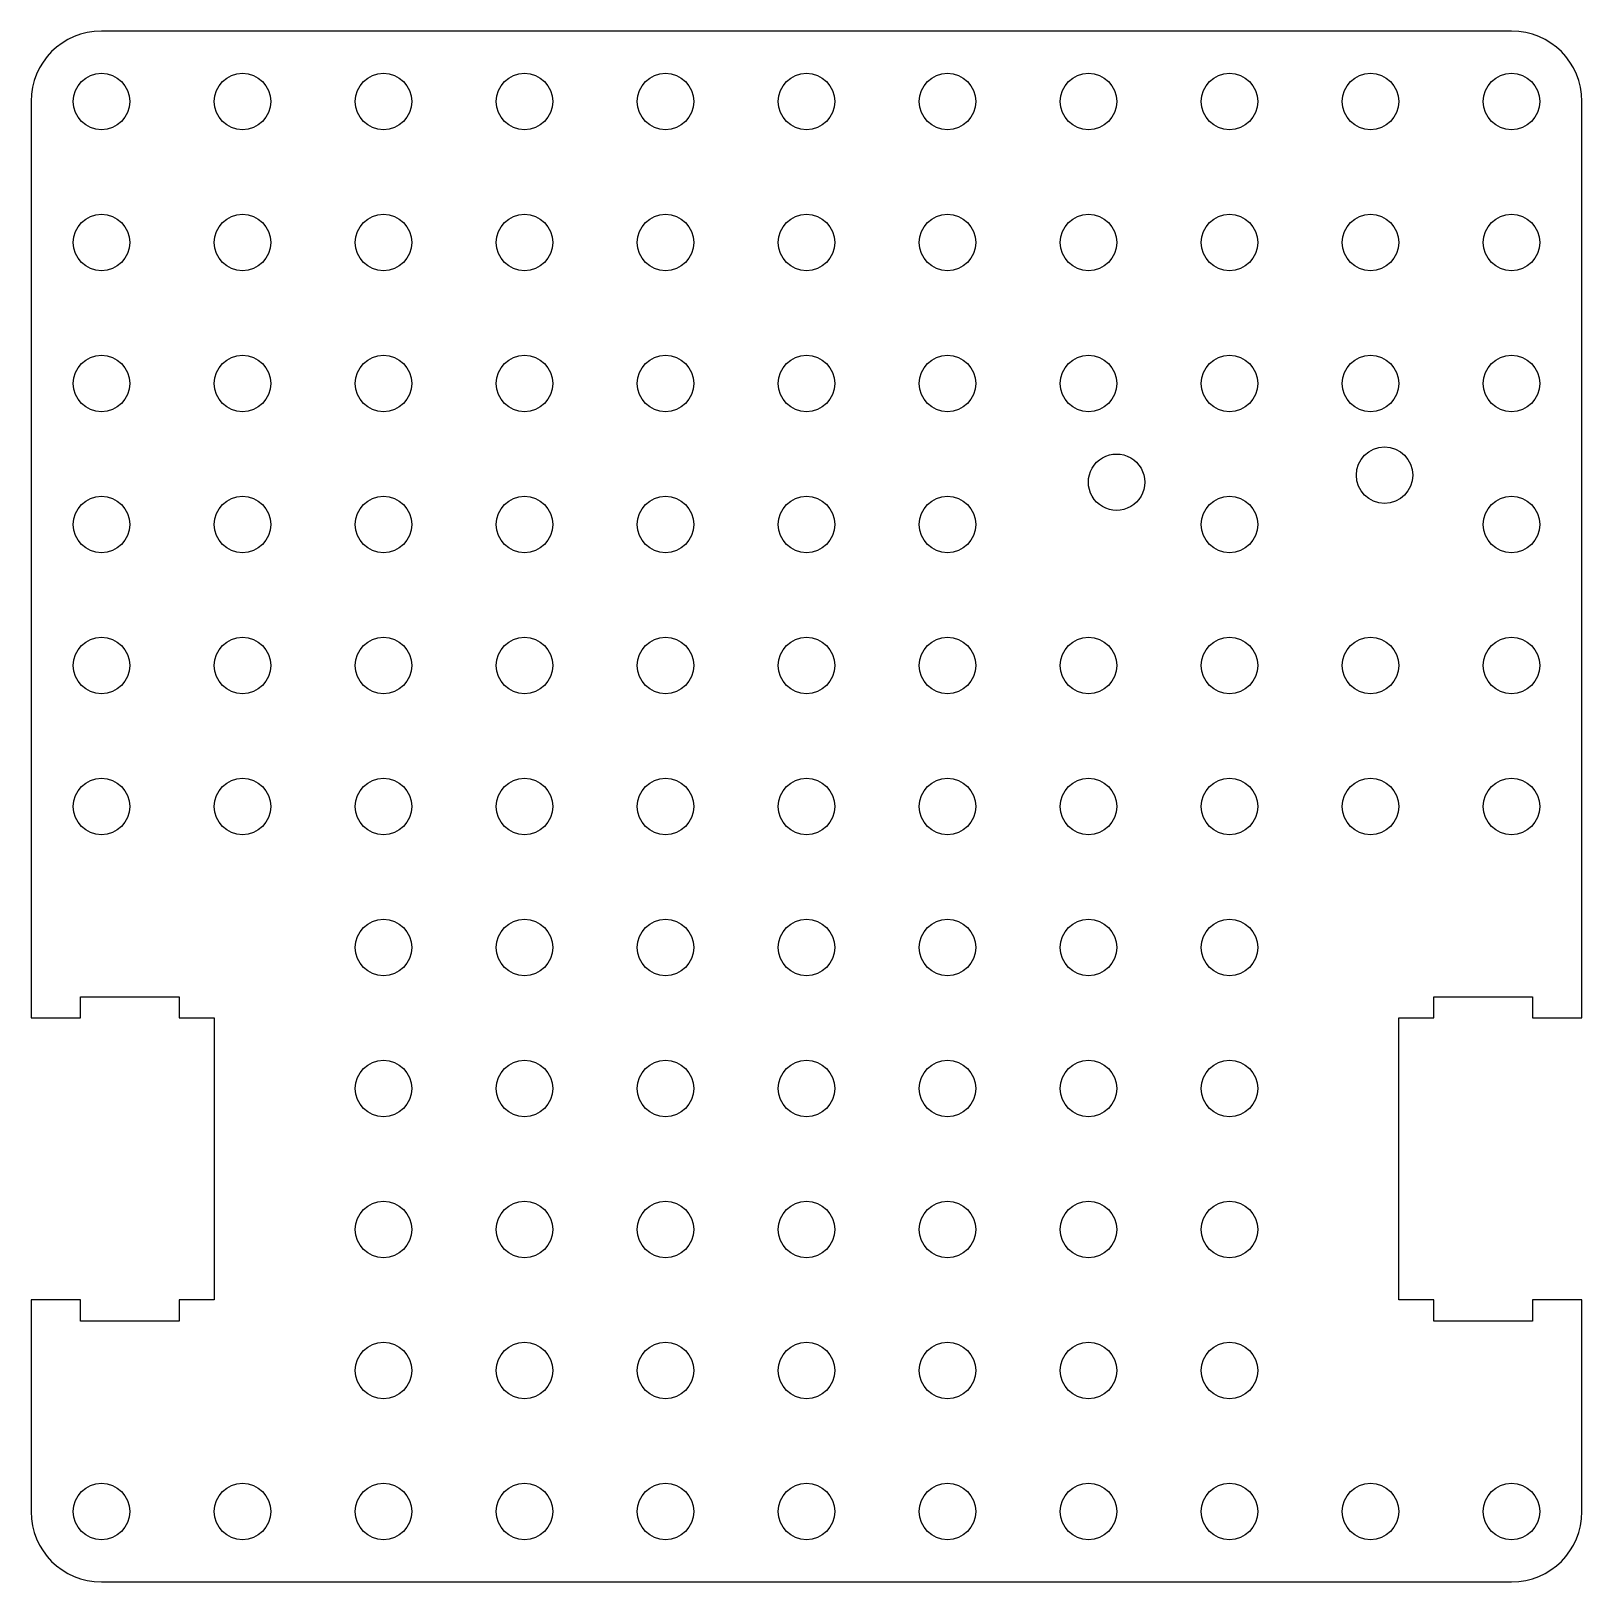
# Model space of a CAD drawing. Extents: x 0 to 110, y 0 to 110.
import ezdxf

# ---------------------------------------------------------------- set-up
doc = ezdxf.new("R2010")
doc.units = 0
doc.layers.add('Layer_1', color=7, linetype='CONTINUOUS')

msp = doc.modelspace()

# ---------------------------------------------------------------- linework, layer by layer
at = {"layer": 'Layer_1', "color": 7}
for points in [[(104.999999, 109.99999), (4.999987, 110.000004)], [(0, 105.000005), (0, 40.000005), (3.5, 40.000003), (3.5, 41.500005), (10.5, 41.500008), (10.5, 40.000003), (13, 40.000003), (13, 20.000006), (10.5, 20.000006), (10.5, 18.500006), (3.5, 18.500006), (3.5, 20.000006), (0, 20), (0, 5.000019)], [(7.000004, 105.000004), (7.000004, 105.000004)], [(17.000003, 105.000004), (17.000003, 105.000004)], [(27.000003, 105.000004), (27.000003, 105.000004)], [(37, 105.000004), (37, 105.000004)], [(46.999999, 105.000004), (46.999999, 105.000004)], [(56.999999, 105.000004), (56.999999, 105.000004)], [(66.999999, 105.000004), (66.999999, 105.000004)], [(76.999999, 105.000004), (76.999999, 105.000004)], [(87.000001, 105.000004), (87.000001, 105.000004)], [(97.000001, 105.000004), (97.000001, 105.000004)], [(107.000001, 105.000004), (107.000001, 105.000004)], [(7.000004, 95.000004), (7.000004, 95.000004)], [(17.000003, 95.000007), (17.000003, 95.000007)], [(27.000004, 95.000004), (27.000004, 95.000004)], [(37.000002, 95.000004), (37.000002, 95.000004)], [(47.000002, 95.000004), (47.000002, 95.000004)], [(57.000002, 95.000004), (57.000002, 95.000004)], [(67.000002, 95.000007), (67.000002, 95.000007)], [(77.000001, 95.000004), (77.000001, 95.000004)], [(87.000004, 95.000004), (87.000004, 95.000004)], [(97.000004, 95.000004), (97.000004, 95.000004)], [(107.000004, 95.000004), (107.000004, 95.000004)], [(7.000004, 85.000005), (7.000004, 85.000005)], [(17.000004, 85.000005), (17.000004, 85.000005)], [(27.000004, 85.000005), (27.000004, 85.000005)], [(37.000002, 85.000005), (37.000002, 85.000005)], [(47.000002, 85.000005), (47.000002, 85.000005)], [(57.000002, 85.000005), (57.000002, 85.000005)], [(67.000002, 85.000005), (67.000002, 85.000005)], [(77.000001, 85.000005), (77.000001, 85.000005)], [(87.000004, 85.000005), (87.000004, 85.000005)], [(97.000004, 85.000005), (97.000004, 85.000005)], [(107.000004, 85.000005), (107.000004, 85.000005)], [(93.999994, 78.50001), (93.999994, 78.50001)], [(78.992064, 78.000007), (78.992064, 78.000007)], [(7.000004, 75.000005), (7.000004, 75.000005)], [(17.000003, 75.000005), (17.000003, 75.000005)], [(27.000003, 75.000005), (27.000003, 75.000005)], [(37, 75.000005), (37, 75.000005)], [(46.999999, 75.000005), (46.999999, 75.000005)], [(56.999999, 75.000005), (56.999999, 75.000005)], [(66.999999, 75.000005), (66.999999, 75.000005)], [(87.000001, 75.000005), (87.000001, 75.000005)], [(107.000001, 75.000005), (107.000001, 75.000005)], [(7.000004, 65.000005), (7.000004, 65.000005)], [(17.000003, 65.000005), (17.000003, 65.000005)], [(27.000003, 65.000005), (27.000003, 65.000005)], [(37, 65.000005), (37, 65.000005)], [(46.999999, 65.000005), (46.999999, 65.000005)], [(56.999999, 65.000005), (56.999999, 65.000005)], [(66.999999, 65.000005), (66.999999, 65.000005)], [(76.999999, 65.000005), (76.999999, 65.000005)], [(87.000001, 65.000005), (87.000001, 65.000005)], [(97.000001, 65.000005), (97.000001, 65.000005)], [(107.000001, 65.000005), (107.000001, 65.000005)], [(7.000004, 55.000003), (7.000004, 55.000003)], [(17.000004, 55.000003), (17.000004, 55.000003)], [(27.000004, 55.000003), (27.000004, 55.000003)], [(37.000002, 55.000003), (37.000002, 55.000003)], [(47.000002, 55.000003), (47.000002, 55.000003)], [(57.000002, 55.000003), (57.000002, 55.000003)], [(67.000002, 55.000003), (67.000002, 55.000003)], [(77.000001, 55.000003), (77.000001, 55.000003)], [(87.000004, 55.000003), (87.000004, 55.000003)], [(97.000004, 55.000003), (97.000004, 55.000003)], [(107.000004, 55.000003), (107.000004, 55.000003)], [(27.000004, 45.000003), (27.000004, 45.000003)], [(37.000002, 45.000003), (37.000002, 45.000003)], [(43, 45.000006), (43, 45.000006)], [(57.000002, 45.000003), (57.000002, 45.000003)], [(67.000002, 45.000006), (67.000002, 45.000006)], [(77.000001, 45.000003), (77.000001, 45.000003)], [(87.000004, 45.000003), (87.000004, 45.000003)], [(110, 5.000019), (110, 20.000006), (106.499999, 20.000006), (106.499999, 18.500006), (99.500001, 18.500006), (99.500001, 20.000006), (97.000001, 20.000006), (97.000001, 40.000003), (99.500001, 40.000005), (99.500001, 41.500005), (106.499999, 41.500005), (106.499999, 40.000003), (110, 40.000005)], [(27.000003, 35.000003), (27.000003, 35.000003)], [(37, 35.000003), (37, 35.000003)], [(46.999999, 35.000003), (46.999999, 35.000003)], [(56.999999, 35.000003), (56.999999, 35.000003)], [(66.999999, 35.000003), (66.999999, 35.000003)], [(76.999999, 35.000003), (76.999999, 35.000003)], [(87.000001, 35.000003), (87.000001, 35.000003)], [(27.000003, 25.000003), (27.000003, 25.000003)], [(37, 25.000003), (37, 25.000003)], [(46.999999, 25.000003), (46.999999, 25.000003)], [(56.999999, 25.000003), (56.999999, 25.000003)], [(66.999999, 25.000003), (66.999999, 25.000003)], [(76.999999, 25.000003), (76.999999, 25.000003)], [(87.000001, 25.000003), (87.000001, 25.000003)], [(27.000002, 15.000004), (27.000002, 15.000004)], [(37, 15.000004), (37, 15.000004)], [(46.999999, 15.000004), (46.999999, 15.000004)], [(56.999999, 15.000004), (56.999999, 15.000004)], [(66.999999, 15.000004), (66.999999, 15.000004)], [(76.999999, 15.000004), (76.999999, 15.000004)], [(87.000001, 15.000004), (87.000001, 15.000004)], [(7.000002, 5.000004), (7.000002, 5.000004)], [(17.000002, 5.000004), (17.000002, 5.000004)], [(27.000002, 5.000004), (27.000002, 5.000004)], [(37, 5.000004), (37, 5.000004)], [(46.999999, 5.000004), (46.999999, 5.000004)], [(56.999999, 5.000004), (56.999999, 5.000004)], [(66.999999, 5.000004), (66.999999, 5.000004)], [(76.999999, 5.000004), (76.999999, 5.000004)], [(87.000001, 5.000004), (87.000001, 5.000004)], [(97.000001, 5.000004), (97.000001, 5.000004)], [(107.000001, 5.000004), (107.000001, 5.000004)], [(4.999987, 0.000001), (104.999999, 0.000001)], [(4.999987, 0.000001), (4.999987, 0.000001)]]:
    msp.add_lwpolyline(points, dxfattribs=at)
for points in [[(4.999987, 110.000004), (2.22999, 110.000004), (0, 107.769988), (0, 105.000005)], [(110, 104.999991), (110, 107.769974), (107.769996, 109.99999), (104.999999, 109.99999)], [(3.000004, 105.000004), (3.000004, 106.104574), (3.895435, 107.000004), (5.000004, 107.000004)], [(5.000004, 107.000004), (6.104574, 107.000004), (7.000004, 106.104574), (7.000004, 105.000004)], [(13.000003, 105.000004), (13.000003, 106.104574), (13.895434, 107.000004), (15.000003, 107.000004)], [(15.000003, 107.000004), (16.104573, 107.000004), (17.000003, 106.104574), (17.000003, 105.000004)], [(23.000003, 105.000004), (23.000003, 106.104574), (23.895433, 107.000004), (25.000003, 107.000004)], [(25.000003, 107.000004), (26.104572, 107.000004), (27.000003, 106.104574), (27.000003, 105.000004)], [(32.999999, 105.000004), (32.999999, 106.104574), (33.89543, 107.000004), (35, 107.000004)], [(35, 107.000004), (36.104569, 107.000004), (37, 106.104574), (37, 105.000004)], [(42.999999, 105.000004), (42.999999, 106.104574), (43.89543, 107.000004), (44.999999, 107.000004)], [(44.999999, 107.000004), (46.104569, 107.000004), (46.999999, 106.104574), (46.999999, 105.000004)], [(52.999999, 105.000004), (52.999999, 106.104574), (53.89543, 107.000004), (54.999999, 107.000004)], [(54.999999, 107.000004), (56.104568, 107.000004), (56.999999, 106.104574), (56.999999, 105.000004)], [(62.999999, 105.000004), (62.999999, 106.104574), (63.895429, 107.000004), (64.999999, 107.000004)], [(64.999999, 107.000004), (66.104568, 107.000004), (66.999999, 106.104574), (66.999999, 105.000004)], [(72.999999, 105.000004), (72.999999, 106.104574), (73.895429, 107.000004), (74.999999, 107.000004)], [(74.999999, 107.000004), (76.104568, 107.000004), (76.999999, 106.104574), (76.999999, 105.000004)], [(83.000001, 105.000004), (83.000001, 106.104574), (83.895432, 107.000004), (85.000001, 107.000004)], [(85.000001, 107.000004), (86.104571, 107.000004), (87.000001, 106.104574), (87.000001, 105.000004)], [(93.000001, 105.000004), (93.000001, 106.104574), (93.895431, 107.000004), (95.000001, 107.000004)], [(95.000001, 107.000004), (96.10457, 107.000004), (97.000001, 106.104574), (97.000001, 105.000004)], [(103.000001, 105.000004), (103.000001, 106.104574), (103.895431, 107.000004), (105.000001, 107.000004)], [(105.000001, 107.000004), (106.10457, 107.000004), (107.000001, 106.104574), (107.000001, 105.000004)], [(5.000004, 103.000004), (3.895435, 103.000004), (3.000004, 103.895434), (3.000004, 105.000004)], [(7.000004, 105.000004), (7.000004, 103.895434), (6.104574, 103.000004), (5.000004, 103.000004)], [(15.000003, 103.000004), (13.895434, 103.000004), (13.000003, 103.895434), (13.000003, 105.000004)], [(17.000003, 105.000004), (17.000003, 103.895434), (16.104573, 103.000004), (15.000003, 103.000004)], [(25.000003, 103.000004), (23.895433, 103.000004), (23.000003, 103.895434), (23.000003, 105.000004)], [(27.000003, 105.000004), (27.000003, 103.895434), (26.104572, 103.000004), (25.000003, 103.000004)], [(35, 103.000004), (33.89543, 103.000004), (32.999999, 103.895434), (32.999999, 105.000004)], [(37, 105.000004), (37, 103.895434), (36.104569, 103.000004), (35, 103.000004)], [(44.999999, 103.000004), (43.89543, 103.000004), (42.999999, 103.895434), (42.999999, 105.000004)], [(46.999999, 105.000004), (46.999999, 103.895434), (46.104569, 103.000004), (44.999999, 103.000004)], [(54.999999, 103.000004), (53.89543, 103.000004), (52.999999, 103.895434), (52.999999, 105.000004)], [(56.999999, 105.000004), (56.999999, 103.895434), (56.104568, 103.000004), (54.999999, 103.000004)], [(64.999999, 103.000004), (63.895429, 103.000004), (62.999999, 103.895434), (62.999999, 105.000004)], [(66.999999, 105.000004), (66.999999, 103.895434), (66.104568, 103.000004), (64.999999, 103.000004)], [(74.999999, 103.000004), (73.895429, 103.000004), (72.999999, 103.895434), (72.999999, 105.000004)], [(76.999999, 105.000004), (76.999999, 103.895434), (76.104568, 103.000004), (74.999999, 103.000004)], [(85.000001, 103.000004), (83.895432, 103.000004), (83.000001, 103.895434), (83.000001, 105.000004)], [(87.000001, 105.000004), (87.000001, 103.895434), (86.104571, 103.000004), (85.000001, 103.000004)], [(95.000001, 103.000004), (93.895431, 103.000004), (93.000001, 103.895434), (93.000001, 105.000004)], [(97.000001, 105.000004), (97.000001, 103.895434), (96.10457, 103.000004), (95.000001, 103.000004)], [(105.000001, 103.000004), (103.895431, 103.000004), (103.000001, 103.895434), (103.000001, 105.000004)], [(107.000001, 105.000004), (107.000001, 103.895434), (106.10457, 103.000004), (105.000001, 103.000004)], [(110, 40.000005), (110, 65.000009), (110, 79.999987), (110, 104.999991)], [(3.000004, 95.000004), (3.000004, 96.104574), (3.895434, 97.000004), (5.000004, 97.000004)], [(5.000004, 97.000004), (6.104573, 97.000004), (7.000004, 96.104574), (7.000004, 95.000004)], [(13.000003, 95.000007), (13.000003, 96.104577), (13.895433, 97.000007), (15.000003, 97.000007)], [(15.000003, 97.000007), (16.104572, 97.000007), (17.000003, 96.104577), (17.000003, 95.000007)], [(23.000004, 95.000004), (23.000004, 96.104574), (23.895434, 97.000004), (25.000004, 97.000004)], [(25.000004, 97.000004), (26.104573, 97.000004), (27.000004, 96.104574), (27.000004, 95.000004)], [(33.000002, 95.000004), (33.000002, 96.104574), (33.895433, 97.000004), (35.000002, 97.000004)], [(35.000002, 97.000004), (36.104572, 97.000004), (37.000002, 96.104574), (37.000002, 95.000004)], [(43.000002, 95.000004), (43.000002, 96.104574), (43.895433, 97.000004), (45.000002, 97.000004)], [(45.000002, 97.000004), (46.104572, 97.000004), (47.000002, 96.104574), (47.000002, 95.000004)], [(53.000002, 95.000004), (53.000002, 96.104574), (53.895432, 97.000004), (55.000002, 97.000004)], [(55.000002, 97.000004), (56.104571, 97.000004), (57.000002, 96.104574), (57.000002, 95.000004)], [(63.000002, 95.000007), (63.000002, 96.104577), (63.895432, 97.000007), (65.000002, 97.000007)], [(65.000002, 97.000007), (66.104571, 97.000007), (67.000002, 96.104577), (67.000002, 95.000007)], [(73.000001, 95.000004), (73.000001, 96.104574), (73.895432, 97.000004), (75.000001, 97.000004)], [(75.000001, 97.000004), (76.104571, 97.000004), (77.000001, 96.104574), (77.000001, 95.000004)], [(83.000004, 95.000004), (83.000004, 96.104574), (83.895434, 97.000004), (85.000004, 97.000004)], [(85.000004, 97.000004), (86.104573, 97.000004), (87.000004, 96.104574), (87.000004, 95.000004)], [(93.000004, 95.000004), (93.000004, 96.104574), (93.895434, 97.000004), (95.000004, 97.000004)], [(95.000004, 97.000004), (96.104573, 97.000004), (97.000004, 96.104574), (97.000004, 95.000004)], [(103.000003, 95.000004), (103.000003, 96.104574), (103.895434, 97.000004), (105.000003, 97.000004)], [(105.000003, 97.000004), (106.104573, 97.000004), (107.000004, 96.104574), (107.000004, 95.000004)], [(5.000004, 93.000005), (3.895434, 93.000005), (3.000004, 93.895435), (3.000004, 95.000004)], [(7.000004, 95.000004), (7.000004, 93.895435), (6.104573, 93.000005), (5.000004, 93.000005)], [(15.000003, 93.000007), (13.895433, 93.000007), (13.000003, 93.895438), (13.000003, 95.000007)], [(17.000003, 95.000007), (17.000003, 93.895438), (16.104572, 93.000007), (15.000003, 93.000007)], [(25.000004, 93.000005), (23.895434, 93.000005), (23.000004, 93.895435), (23.000004, 95.000004)], [(27.000004, 95.000004), (27.000004, 93.895435), (26.104573, 93.000005), (25.000004, 93.000005)], [(35.000002, 93.000005), (33.895433, 93.000005), (33.000002, 93.895435), (33.000002, 95.000004)], [(37.000002, 95.000004), (37.000002, 93.895435), (36.104572, 93.000005), (35.000002, 93.000005)], [(45.000002, 93.000005), (43.895433, 93.000005), (43.000002, 93.895435), (43.000002, 95.000004)], [(47.000002, 95.000004), (47.000002, 93.895435), (46.104572, 93.000005), (45.000002, 93.000005)], [(55.000002, 93.000005), (53.895432, 93.000005), (53.000002, 93.895435), (53.000002, 95.000004)], [(57.000002, 95.000004), (57.000002, 93.895435), (56.104571, 93.000005), (55.000002, 93.000005)], [(65.000002, 93.000007), (63.895432, 93.000007), (63.000002, 93.895438), (63.000002, 95.000007)], [(67.000002, 95.000007), (67.000002, 93.895438), (66.104571, 93.000007), (65.000002, 93.000007)], [(75.000001, 93.000005), (73.895432, 93.000005), (73.000001, 93.895435), (73.000001, 95.000004)], [(77.000001, 95.000004), (77.000001, 93.895435), (76.104571, 93.000005), (75.000001, 93.000005)], [(85.000004, 93.000005), (83.895434, 93.000005), (83.000004, 93.895435), (83.000004, 95.000004)], [(87.000004, 95.000004), (87.000004, 93.895435), (86.104573, 93.000005), (85.000004, 93.000005)], [(95.000004, 93.000005), (93.895434, 93.000005), (93.000004, 93.895435), (93.000004, 95.000004)], [(97.000004, 95.000004), (97.000004, 93.895435), (96.104573, 93.000005), (95.000004, 93.000005)], [(105.000003, 93.000005), (103.895434, 93.000005), (103.000003, 93.895435), (103.000003, 95.000004)], [(107.000004, 95.000004), (107.000004, 93.895435), (106.104573, 93.000005), (105.000003, 93.000005)], [(3.000004, 85.000005), (3.000004, 86.104574), (3.895434, 87.000005), (5.000004, 87.000005)], [(5.000004, 87.000005), (6.104573, 87.000005), (7.000004, 86.104574), (7.000004, 85.000005)], [(13.000004, 85.000005), (13.000004, 86.104574), (13.895434, 87.000005), (15.000004, 87.000005)], [(15.000004, 87.000005), (16.104573, 87.000005), (17.000004, 86.104574), (17.000004, 85.000005)], [(23.000004, 85.000005), (23.000004, 86.104574), (23.895434, 87.000005), (25.000004, 87.000005)], [(25.000004, 87.000005), (26.104573, 87.000005), (27.000004, 86.104574), (27.000004, 85.000005)], [(33.000002, 85.000005), (33.000002, 86.104574), (33.895433, 87.000005), (35.000002, 87.000005)], [(35.000002, 87.000005), (36.104572, 87.000005), (37.000002, 86.104574), (37.000002, 85.000005)], [(43.000002, 85.000005), (43.000002, 86.104574), (43.895433, 87.000005), (45.000002, 87.000005)], [(45.000002, 87.000005), (46.104572, 87.000005), (47.000002, 86.104574), (47.000002, 85.000005)], [(53.000002, 85.000005), (53.000002, 86.104574), (53.895432, 87.000005), (55.000002, 87.000005)], [(55.000002, 87.000005), (56.104571, 87.000005), (57.000002, 86.104574), (57.000002, 85.000005)], [(63.000002, 85.000005), (63.000002, 86.104574), (63.895432, 87.000005), (65.000002, 87.000005)], [(65.000002, 87.000005), (66.104571, 87.000005), (67.000002, 86.104574), (67.000002, 85.000005)], [(73.000001, 85.000005), (73.000001, 86.104574), (73.895432, 87.000005), (75.000001, 87.000005)], [(75.000001, 87.000005), (76.104571, 87.000005), (77.000001, 86.104574), (77.000001, 85.000005)], [(83.000004, 85.000005), (83.000004, 86.104574), (83.895434, 87.000005), (85.000004, 87.000005)], [(85.000004, 87.000005), (86.104573, 87.000005), (87.000004, 86.104574), (87.000004, 85.000005)], [(93.000004, 85.000005), (93.000004, 86.104574), (93.895434, 87.000005), (95.000004, 87.000005)], [(95.000004, 87.000005), (96.104573, 87.000005), (97.000004, 86.104574), (97.000004, 85.000005)], [(103.000003, 85.000005), (103.000003, 86.104574), (103.895434, 87.000005), (105.000003, 87.000005)], [(105.000003, 87.000005), (106.104573, 87.000005), (107.000004, 86.104574), (107.000004, 85.000005)], [(5.000004, 83.000005), (3.895434, 83.000005), (3.000004, 83.895435), (3.000004, 85.000005)], [(7.000004, 85.000005), (7.000004, 83.895435), (6.104573, 83.000005), (5.000004, 83.000005)], [(15.000004, 83.000005), (13.895434, 83.000005), (13.000004, 83.895435), (13.000004, 85.000005)], [(17.000004, 85.000005), (17.000004, 83.895435), (16.104573, 83.000005), (15.000004, 83.000005)], [(25.000004, 83.000005), (23.895434, 83.000005), (23.000004, 83.895435), (23.000004, 85.000005)], [(27.000004, 85.000005), (27.000004, 83.895435), (26.104573, 83.000005), (25.000004, 83.000005)], [(35.000002, 83.000005), (33.895433, 83.000005), (33.000002, 83.895435), (33.000002, 85.000005)], [(37.000002, 85.000005), (37.000002, 83.895435), (36.104572, 83.000005), (35.000002, 83.000005)], [(45.000002, 83.000005), (43.895433, 83.000005), (43.000002, 83.895435), (43.000002, 85.000005)], [(47.000002, 85.000005), (47.000002, 83.895435), (46.104572, 83.000005), (45.000002, 83.000005)], [(55.000002, 83.000005), (53.895432, 83.000005), (53.000002, 83.895435), (53.000002, 85.000005)], [(57.000002, 85.000005), (57.000002, 83.895435), (56.104571, 83.000005), (55.000002, 83.000005)], [(65.000002, 83.000005), (63.895432, 83.000005), (63.000002, 83.895435), (63.000002, 85.000005)], [(67.000002, 85.000005), (67.000002, 83.895435), (66.104571, 83.000005), (65.000002, 83.000005)], [(75.000001, 83.000005), (73.895432, 83.000005), (73.000001, 83.895435), (73.000001, 85.000005)], [(77.000001, 85.000005), (77.000001, 83.895435), (76.104571, 83.000005), (75.000001, 83.000005)], [(85.000004, 83.000005), (83.895434, 83.000005), (83.000004, 83.895435), (83.000004, 85.000005)], [(87.000004, 85.000005), (87.000004, 83.895435), (86.104573, 83.000005), (85.000004, 83.000005)], [(95.000004, 83.000005), (93.895434, 83.000005), (93.000004, 83.895435), (93.000004, 85.000005)], [(97.000004, 85.000005), (97.000004, 83.895435), (96.104573, 83.000005), (95.000004, 83.000005)], [(105.000003, 83.000005), (103.895434, 83.000005), (103.000003, 83.895435), (103.000003, 85.000005)], [(107.000004, 85.000005), (107.000004, 83.895435), (106.104573, 83.000005), (105.000003, 83.000005)], [(93.999994, 78.50001), (93.999994, 79.604572), (94.895424, 80.499997), (95.999994, 80.499997)], [(95.999994, 80.499997), (97.104563, 80.499997), (97.999994, 79.604572), (97.999994, 78.50001)], [(74.992064, 78.000007), (74.992064, 78.714539), (75.373262, 79.374793), (75.992064, 79.732058)], [(75.992064, 79.732058), (76.610866, 80.089324), (77.373262, 80.089324), (77.992064, 79.732058)], [(77.992064, 79.732058), (78.610866, 79.374793), (78.992064, 78.714539), (78.992064, 78.000007)], [(95.999994, 76.500016), (94.895424, 76.500016), (93.999994, 77.395442), (93.999994, 78.50001)], [(97.999994, 78.50001), (97.999994, 77.395442), (97.104563, 76.500016), (95.999994, 76.500016)], [(75.992064, 76.267957), (75.373262, 76.625222), (74.992064, 77.285476), (74.992064, 78.000007)], [(78.992064, 78.000007), (78.992064, 77.285476), (78.610866, 76.625222), (77.992064, 76.267957)], [(3.000004, 75.000005), (3.000004, 76.104575), (3.895434, 77.000005), (5.000004, 77.000005)], [(5.000004, 77.000005), (6.104573, 77.000005), (7.000004, 76.104575), (7.000004, 75.000005)], [(13.000003, 75.000005), (13.000003, 76.104575), (13.895433, 77.000005), (15.000003, 77.000005)], [(15.000003, 77.000005), (16.104572, 77.000005), (17.000003, 76.104575), (17.000003, 75.000005)], [(23.000003, 75.000005), (23.000003, 76.104575), (23.895433, 77.000005), (25.000003, 77.000005)], [(25.000003, 77.000005), (26.104572, 77.000005), (27.000003, 76.104575), (27.000003, 75.000005)], [(32.999999, 75.000005), (32.999999, 76.104575), (33.89543, 77.000005), (35, 77.000005)], [(35, 77.000005), (36.104569, 77.000005), (37, 76.104575), (37, 75.000005)], [(42.999999, 75.000005), (42.999999, 76.104575), (43.89543, 77.000005), (44.999999, 77.000005)], [(44.999999, 77.000005), (46.104569, 77.000005), (46.999999, 76.104575), (46.999999, 75.000005)], [(52.999999, 75.000005), (52.999999, 76.104575), (53.89543, 77.000005), (54.999999, 77.000005)], [(54.999999, 77.000005), (56.104568, 77.000005), (56.999999, 76.104575), (56.999999, 75.000005)], [(62.999999, 75.000005), (62.999999, 76.104575), (63.895429, 77.000005), (64.999999, 77.000005)], [(64.999999, 77.000005), (66.104568, 77.000005), (66.999999, 76.104575), (66.999999, 75.000005)], [(77.992064, 76.267957), (77.373262, 75.910691), (76.610866, 75.910691), (75.992064, 76.267957)], [(83.000001, 75.000005), (83.000001, 76.104575), (83.895432, 77.000005), (85.000001, 77.000005)], [(85.000001, 77.000005), (86.104571, 77.000005), (87.000001, 76.104575), (87.000001, 75.000005)], [(103.000001, 75.000005), (103.000001, 76.104575), (103.895431, 77.000005), (105.000001, 77.000005)], [(105.000001, 77.000005), (106.10457, 77.000005), (107.000001, 76.104575), (107.000001, 75.000005)], [(5.000004, 73.000005), (3.895434, 73.000005), (3.000004, 73.895435), (3.000004, 75.000005)], [(7.000004, 75.000005), (7.000004, 73.895435), (6.104573, 73.000005), (5.000004, 73.000005)], [(15.000003, 73.000005), (13.895433, 73.000005), (13.000003, 73.895435), (13.000003, 75.000005)], [(17.000003, 75.000005), (17.000003, 73.895435), (16.104572, 73.000005), (15.000003, 73.000005)], [(25.000003, 73.000005), (23.895433, 73.000005), (23.000003, 73.895435), (23.000003, 75.000005)], [(27.000003, 75.000005), (27.000003, 73.895435), (26.104572, 73.000005), (25.000003, 73.000005)], [(35, 73.000005), (33.89543, 73.000005), (32.999999, 73.895435), (32.999999, 75.000005)], [(37, 75.000005), (37, 73.895435), (36.104569, 73.000005), (35, 73.000005)], [(44.999999, 73.000005), (43.89543, 73.000005), (42.999999, 73.895435), (42.999999, 75.000005)], [(46.999999, 75.000005), (46.999999, 73.895435), (46.104569, 73.000005), (44.999999, 73.000005)], [(54.999999, 73.000005), (53.89543, 73.000005), (52.999999, 73.895435), (52.999999, 75.000005)], [(56.999999, 75.000005), (56.999999, 73.895435), (56.104568, 73.000005), (54.999999, 73.000005)], [(64.999999, 73.000005), (63.895429, 73.000005), (62.999999, 73.895435), (62.999999, 75.000005)], [(66.999999, 75.000005), (66.999999, 73.895435), (66.104568, 73.000005), (64.999999, 73.000005)], [(85.000001, 73.000005), (83.895432, 73.000005), (83.000001, 73.895435), (83.000001, 75.000005)], [(87.000001, 75.000005), (87.000001, 73.895435), (86.104571, 73.000005), (85.000001, 73.000005)], [(105.000001, 73.000005), (103.895431, 73.000005), (103.000001, 73.895435), (103.000001, 75.000005)], [(107.000001, 75.000005), (107.000001, 73.895435), (106.10457, 73.000005), (105.000001, 73.000005)], [(3.000004, 65.000005), (3.000004, 66.104575), (3.895434, 67.000005), (5.000004, 67.000005)], [(5.000004, 67.000005), (6.104573, 67.000005), (7.000004, 66.104575), (7.000004, 65.000005)], [(13.000003, 65.000005), (13.000003, 66.104575), (13.895433, 67.000005), (15.000003, 67.000005)], [(15.000003, 67.000005), (16.104572, 67.000005), (17.000003, 66.104575), (17.000003, 65.000005)], [(23.000003, 65.000005), (23.000003, 66.104575), (23.895433, 67.000005), (25.000003, 67.000005)], [(25.000003, 67.000005), (26.104572, 67.000005), (27.000003, 66.104575), (27.000003, 65.000005)], [(32.999999, 65.000005), (32.999999, 66.104575), (33.89543, 67.000005), (35, 67.000005)], [(35, 67.000005), (36.104569, 67.000005), (37, 66.104575), (37, 65.000005)], [(42.999999, 65.000005), (42.999999, 66.104575), (43.89543, 67.000005), (44.999999, 67.000005)], [(44.999999, 67.000005), (46.104569, 67.000005), (46.999999, 66.104575), (46.999999, 65.000005)], [(52.999999, 65.000005), (52.999999, 66.104575), (53.89543, 67.000005), (54.999999, 67.000005)], [(54.999999, 67.000005), (56.104568, 67.000005), (56.999999, 66.104575), (56.999999, 65.000005)], [(62.999999, 65.000005), (62.999999, 66.104575), (63.895429, 67.000005), (64.999999, 67.000005)], [(64.999999, 67.000005), (66.104568, 67.000005), (66.999999, 66.104575), (66.999999, 65.000005)], [(72.999999, 65.000005), (72.999999, 66.104575), (73.895429, 67.000005), (74.999999, 67.000005)], [(74.999999, 67.000005), (76.104568, 67.000005), (76.999999, 66.104575), (76.999999, 65.000005)], [(83.000001, 65.000005), (83.000001, 66.104575), (83.895432, 67.000005), (85.000001, 67.000005)], [(85.000001, 67.000005), (86.104571, 67.000005), (87.000001, 66.104575), (87.000001, 65.000005)], [(93.000001, 65.000005), (93.000001, 66.104575), (93.895431, 67.000005), (95.000001, 67.000005)], [(95.000001, 67.000005), (96.10457, 67.000005), (97.000001, 66.104575), (97.000001, 65.000005)], [(103.000001, 65.000005), (103.000001, 66.104575), (103.895431, 67.000005), (105.000001, 67.000005)], [(105.000001, 67.000005), (106.10457, 67.000005), (107.000001, 66.104575), (107.000001, 65.000005)], [(5.000004, 63.000005), (3.895434, 63.000005), (3.000004, 63.895435), (3.000004, 65.000005)], [(7.000004, 65.000005), (7.000004, 63.895435), (6.104573, 63.000005), (5.000004, 63.000005)], [(15.000003, 63.000005), (13.895433, 63.000005), (13.000003, 63.895435), (13.000003, 65.000005)], [(17.000003, 65.000005), (17.000003, 63.895435), (16.104572, 63.000005), (15.000003, 63.000005)], [(25.000003, 63.000005), (23.895433, 63.000005), (23.000003, 63.895435), (23.000003, 65.000005)], [(27.000003, 65.000005), (27.000003, 63.895435), (26.104572, 63.000005), (25.000003, 63.000005)], [(35, 63.000005), (33.89543, 63.000005), (32.999999, 63.895435), (32.999999, 65.000005)], [(37, 65.000005), (37, 63.895435), (36.104569, 63.000005), (35, 63.000005)], [(44.999999, 63.000005), (43.89543, 63.000005), (42.999999, 63.895435), (42.999999, 65.000005)], [(46.999999, 65.000005), (46.999999, 63.895435), (46.104569, 63.000005), (44.999999, 63.000005)], [(54.999999, 63.000005), (53.89543, 63.000005), (52.999999, 63.895435), (52.999999, 65.000005)], [(56.999999, 65.000005), (56.999999, 63.895435), (56.104568, 63.000005), (54.999999, 63.000005)], [(64.999999, 63.000005), (63.895429, 63.000005), (62.999999, 63.895435), (62.999999, 65.000005)], [(66.999999, 65.000005), (66.999999, 63.895435), (66.104568, 63.000005), (64.999999, 63.000005)], [(74.999999, 63.000005), (73.895429, 63.000005), (72.999999, 63.895435), (72.999999, 65.000005)], [(76.999999, 65.000005), (76.999999, 63.895435), (76.104568, 63.000005), (74.999999, 63.000005)], [(85.000001, 63.000005), (83.895432, 63.000005), (83.000001, 63.895435), (83.000001, 65.000005)], [(87.000001, 65.000005), (87.000001, 63.895435), (86.104571, 63.000005), (85.000001, 63.000005)], [(95.000001, 63.000005), (93.895431, 63.000005), (93.000001, 63.895435), (93.000001, 65.000005)], [(97.000001, 65.000005), (97.000001, 63.895435), (96.10457, 63.000005), (95.000001, 63.000005)], [(105.000001, 63.000005), (103.895431, 63.000005), (103.000001, 63.895435), (103.000001, 65.000005)], [(107.000001, 65.000005), (107.000001, 63.895435), (106.10457, 63.000005), (105.000001, 63.000005)], [(3.000004, 55.000003), (3.000004, 56.104572), (3.895434, 57.000002), (5.000004, 57.000002)], [(5.000004, 57.000002), (6.104573, 57.000002), (7.000004, 56.104572), (7.000004, 55.000003)], [(13.000004, 55.000003), (13.000004, 56.104572), (13.895434, 57.000002), (15.000004, 57.000002)], [(15.000004, 57.000002), (16.104573, 57.000002), (17.000004, 56.104572), (17.000004, 55.000003)], [(23.000004, 55.000003), (23.000004, 56.104572), (23.895434, 57.000002), (25.000004, 57.000002)], [(25.000004, 57.000002), (26.104573, 57.000002), (27.000004, 56.104572), (27.000004, 55.000003)], [(33.000002, 55.000003), (33.000002, 56.104572), (33.895433, 57.000002), (35.000002, 57.000002)], [(35.000002, 57.000002), (36.104572, 57.000002), (37.000002, 56.104572), (37.000002, 55.000003)], [(43.000002, 55.000003), (43.000002, 56.104572), (43.895433, 57.000002), (45.000002, 57.000002)], [(45.000002, 57.000002), (46.104572, 57.000002), (47.000002, 56.104572), (47.000002, 55.000003)], [(53.000002, 55.000003), (53.000002, 56.104572), (53.895432, 57.000002), (55.000002, 57.000002)], [(55.000002, 57.000002), (56.104571, 57.000002), (57.000002, 56.104572), (57.000002, 55.000003)], [(63.000002, 55.000003), (63.000002, 56.104572), (63.895432, 57.000002), (65.000002, 57.000002)], [(65.000002, 57.000002), (66.104571, 57.000002), (67.000002, 56.104572), (67.000002, 55.000003)], [(73.000001, 55.000003), (73.000001, 56.104572), (73.895432, 57.000002), (75.000001, 57.000002)], [(75.000001, 57.000002), (76.104571, 57.000002), (77.000001, 56.104572), (77.000001, 55.000003)], [(83.000004, 55.000003), (83.000004, 56.104572), (83.895434, 57.000002), (85.000004, 57.000002)], [(85.000004, 57.000002), (86.104573, 57.000002), (87.000004, 56.104572), (87.000004, 55.000003)], [(93.000004, 55.000003), (93.000004, 56.104572), (93.895434, 57.000002), (95.000004, 57.000002)], [(95.000004, 57.000002), (96.104573, 57.000002), (97.000004, 56.104572), (97.000004, 55.000003)], [(103.000003, 55.000003), (103.000003, 56.104572), (103.895434, 57.000002), (105.000003, 57.000002)], [(105.000003, 57.000002), (106.104573, 57.000002), (107.000004, 56.104572), (107.000004, 55.000003)], [(5.000004, 53.000003), (3.895434, 53.000003), (3.000004, 53.895433), (3.000004, 55.000003)], [(7.000004, 55.000003), (7.000004, 53.895433), (6.104573, 53.000003), (5.000004, 53.000003)], [(15.000004, 53.000003), (13.895434, 53.000003), (13.000004, 53.895433), (13.000004, 55.000003)], [(17.000004, 55.000003), (17.000004, 53.895433), (16.104573, 53.000003), (15.000004, 53.000003)], [(25.000004, 53.000003), (23.895434, 53.000003), (23.000004, 53.895433), (23.000004, 55.000003)], [(27.000004, 55.000003), (27.000004, 53.895433), (26.104573, 53.000003), (25.000004, 53.000003)], [(35.000002, 53.000003), (33.895433, 53.000003), (33.000002, 53.895433), (33.000002, 55.000003)], [(37.000002, 55.000003), (37.000002, 53.895433), (36.104572, 53.000003), (35.000002, 53.000003)], [(45.000002, 53.000003), (43.895433, 53.000003), (43.000002, 53.895433), (43.000002, 55.000003)], [(47.000002, 55.000003), (47.000002, 53.895433), (46.104572, 53.000003), (45.000002, 53.000003)], [(55.000002, 53.000003), (53.895432, 53.000003), (53.000002, 53.895433), (53.000002, 55.000003)], [(57.000002, 55.000003), (57.000002, 53.895433), (56.104571, 53.000003), (55.000002, 53.000003)], [(65.000002, 53.000003), (63.895432, 53.000003), (63.000002, 53.895433), (63.000002, 55.000003)], [(67.000002, 55.000003), (67.000002, 53.895433), (66.104571, 53.000003), (65.000002, 53.000003)], [(75.000001, 53.000003), (73.895432, 53.000003), (73.000001, 53.895433), (73.000001, 55.000003)], [(77.000001, 55.000003), (77.000001, 53.895433), (76.104571, 53.000003), (75.000001, 53.000003)], [(85.000004, 53.000003), (83.895434, 53.000003), (83.000004, 53.895433), (83.000004, 55.000003)], [(87.000004, 55.000003), (87.000004, 53.895433), (86.104573, 53.000003), (85.000004, 53.000003)], [(95.000004, 53.000003), (93.895434, 53.000003), (93.000004, 53.895433), (93.000004, 55.000003)], [(97.000004, 55.000003), (97.000004, 53.895433), (96.104573, 53.000003), (95.000004, 53.000003)], [(105.000003, 53.000003), (103.895434, 53.000003), (103.000003, 53.895433), (103.000003, 55.000003)], [(107.000004, 55.000003), (107.000004, 53.895433), (106.104573, 53.000003), (105.000003, 53.000003)], [(23.000004, 45.000003), (23.000004, 46.104573), (23.895434, 47.000003), (25.000004, 47.000003)], [(25.000004, 47.000003), (26.104573, 47.000003), (27.000004, 46.104573), (27.000004, 45.000003)], [(33.000002, 45.000003), (33.000002, 46.104573), (33.895433, 47.000003), (35.000002, 47.000003)], [(35.000002, 47.000003), (36.104572, 47.000003), (37.000002, 46.104573), (37.000002, 45.000003)], [(43, 45.000006), (43, 46.104569), (43.89543, 46.999994), (45, 46.999994)], [(45, 46.999994), (46.104569, 46.999994), (47, 46.104569), (47, 45.000006)], [(53.000002, 45.000003), (53.000002, 46.104573), (53.895432, 47.000003), (55.000002, 47.000003)], [(55.000002, 47.000003), (56.104571, 47.000003), (57.000002, 46.104573), (57.000002, 45.000003)], [(63.000002, 45.000006), (63.000002, 46.104575), (63.895432, 47.000006), (65.000002, 47.000006)], [(65.000002, 47.000006), (66.104571, 47.000006), (67.000002, 46.104575), (67.000002, 45.000006)], [(73.000001, 45.000003), (73.000001, 46.104573), (73.895432, 47.000003), (75.000001, 47.000003)], [(75.000001, 47.000003), (76.104571, 47.000003), (77.000001, 46.104573), (77.000001, 45.000003)], [(83.000004, 45.000003), (83.000004, 46.104573), (83.895434, 47.000003), (85.000004, 47.000003)], [(85.000004, 47.000003), (86.104573, 47.000003), (87.000004, 46.104573), (87.000004, 45.000003)], [(25.000004, 43.000003), (23.895434, 43.000003), (23.000004, 43.895433), (23.000004, 45.000003)], [(27.000004, 45.000003), (27.000004, 43.895433), (26.104573, 43.000003), (25.000004, 43.000003)], [(35.000002, 43.000003), (33.895433, 43.000003), (33.000002, 43.895433), (33.000002, 45.000003)], [(37.000002, 45.000003), (37.000002, 43.895433), (36.104572, 43.000003), (35.000002, 43.000003)], [(45, 43.000013), (43.89543, 43.000013), (43, 43.895438), (43, 45.000006)], [(47, 45.000006), (47, 43.895438), (46.104569, 43.000013), (45, 43.000013)], [(55.000002, 43.000003), (53.895432, 43.000003), (53.000002, 43.895433), (53.000002, 45.000003)], [(57.000002, 45.000003), (57.000002, 43.895433), (56.104571, 43.000003), (55.000002, 43.000003)], [(65.000002, 43.000006), (63.895432, 43.000006), (63.000002, 43.895436), (63.000002, 45.000006)], [(67.000002, 45.000006), (67.000002, 43.895436), (66.104571, 43.000006), (65.000002, 43.000006)], [(75.000001, 43.000003), (73.895432, 43.000003), (73.000001, 43.895433), (73.000001, 45.000003)], [(77.000001, 45.000003), (77.000001, 43.895433), (76.104571, 43.000003), (75.000001, 43.000003)], [(85.000004, 43.000003), (83.895434, 43.000003), (83.000004, 43.895433), (83.000004, 45.000003)], [(87.000004, 45.000003), (87.000004, 43.895433), (86.104573, 43.000003), (85.000004, 43.000003)], [(23.000003, 35.000003), (23.000003, 36.104573), (23.895433, 37.000003), (25.000003, 37.000003)], [(25.000003, 37.000003), (26.104572, 37.000003), (27.000003, 36.104573), (27.000003, 35.000003)], [(32.999999, 35.000003), (32.999999, 36.104573), (33.89543, 37.000003), (35, 37.000003)], [(35, 37.000003), (36.104569, 37.000003), (37, 36.104573), (37, 35.000003)], [(42.999999, 35.000003), (42.999999, 36.104573), (43.89543, 37.000003), (44.999999, 37.000003)], [(44.999999, 37.000003), (46.104569, 37.000003), (46.999999, 36.104573), (46.999999, 35.000003)], [(52.999999, 35.000003), (52.999999, 36.104573), (53.89543, 37.000003), (54.999999, 37.000003)], [(54.999999, 37.000003), (56.104568, 37.000003), (56.999999, 36.104573), (56.999999, 35.000003)], [(62.999999, 35.000003), (62.999999, 36.104573), (63.895429, 37.000003), (64.999999, 37.000003)], [(64.999999, 37.000003), (66.104568, 37.000003), (66.999999, 36.104573), (66.999999, 35.000003)], [(72.999999, 35.000003), (72.999999, 36.104573), (73.895429, 37.000003), (74.999999, 37.000003)], [(74.999999, 37.000003), (76.104568, 37.000003), (76.999999, 36.104573), (76.999999, 35.000003)], [(83.000001, 35.000003), (83.000001, 36.104573), (83.895432, 37.000003), (85.000001, 37.000003)], [(85.000001, 37.000003), (86.104571, 37.000003), (87.000001, 36.104573), (87.000001, 35.000003)], [(25.000003, 33.000003), (23.895433, 33.000003), (23.000003, 33.895433), (23.000003, 35.000003)], [(27.000003, 35.000003), (27.000003, 33.895433), (26.104572, 33.000003), (25.000003, 33.000003)], [(35, 33.000003), (33.89543, 33.000003), (32.999999, 33.895433), (32.999999, 35.000003)], [(37, 35.000003), (37, 33.895433), (36.104569, 33.000003), (35, 33.000003)], [(44.999999, 33.000003), (43.89543, 33.000003), (42.999999, 33.895433), (42.999999, 35.000003)], [(46.999999, 35.000003), (46.999999, 33.895433), (46.104569, 33.000003), (44.999999, 33.000003)], [(54.999999, 33.000003), (53.89543, 33.000003), (52.999999, 33.895433), (52.999999, 35.000003)], [(56.999999, 35.000003), (56.999999, 33.895433), (56.104568, 33.000003), (54.999999, 33.000003)], [(64.999999, 33.000003), (63.895429, 33.000003), (62.999999, 33.895433), (62.999999, 35.000003)], [(66.999999, 35.000003), (66.999999, 33.895433), (66.104568, 33.000003), (64.999999, 33.000003)], [(74.999999, 33.000003), (73.895429, 33.000003), (72.999999, 33.895433), (72.999999, 35.000003)], [(76.999999, 35.000003), (76.999999, 33.895433), (76.104568, 33.000003), (74.999999, 33.000003)], [(85.000001, 33.000003), (83.895432, 33.000003), (83.000001, 33.895433), (83.000001, 35.000003)], [(87.000001, 35.000003), (87.000001, 33.895433), (86.104571, 33.000003), (85.000001, 33.000003)], [(23.000003, 25.000003), (23.000003, 26.104573), (23.895433, 27.000003), (25.000003, 27.000003)], [(25.000003, 27.000003), (26.104572, 27.000003), (27.000003, 26.104573), (27.000003, 25.000003)], [(32.999999, 25.000003), (32.999999, 26.104573), (33.89543, 27.000003), (35, 27.000003)], [(35, 27.000003), (36.104569, 27.000003), (37, 26.104573), (37, 25.000003)], [(42.999999, 25.000003), (42.999999, 26.104573), (43.89543, 27.000003), (44.999999, 27.000003)], [(44.999999, 27.000003), (46.104569, 27.000003), (46.999999, 26.104573), (46.999999, 25.000003)], [(52.999999, 25.000003), (52.999999, 26.104573), (53.89543, 27.000003), (54.999999, 27.000003)], [(54.999999, 27.000003), (56.104568, 27.000003), (56.999999, 26.104573), (56.999999, 25.000003)], [(62.999999, 25.000003), (62.999999, 26.104573), (63.895429, 27.000003), (64.999999, 27.000003)], [(64.999999, 27.000003), (66.104568, 27.000003), (66.999999, 26.104573), (66.999999, 25.000003)], [(72.999999, 25.000003), (72.999999, 26.104573), (73.895429, 27.000003), (74.999999, 27.000003)], [(74.999999, 27.000003), (76.104568, 27.000003), (76.999999, 26.104573), (76.999999, 25.000003)], [(83.000001, 25.000003), (83.000001, 26.104573), (83.895432, 27.000003), (85.000001, 27.000003)], [(85.000001, 27.000003), (86.104571, 27.000003), (87.000001, 26.104573), (87.000001, 25.000003)], [(25.000003, 23.000003), (23.895433, 23.000003), (23.000003, 23.895434), (23.000003, 25.000003)], [(27.000003, 25.000003), (27.000003, 23.895434), (26.104572, 23.000003), (25.000003, 23.000003)], [(35, 23.000003), (33.89543, 23.000003), (32.999999, 23.895434), (32.999999, 25.000003)], [(37, 25.000003), (37, 23.895434), (36.104569, 23.000003), (35, 23.000003)], [(44.999999, 23.000003), (43.89543, 23.000003), (42.999999, 23.895434), (42.999999, 25.000003)], [(46.999999, 25.000003), (46.999999, 23.895434), (46.104569, 23.000003), (44.999999, 23.000003)], [(54.999999, 23.000003), (53.89543, 23.000003), (52.999999, 23.895434), (52.999999, 25.000003)], [(56.999999, 25.000003), (56.999999, 23.895434), (56.104568, 23.000003), (54.999999, 23.000003)], [(64.999999, 23.000003), (63.895429, 23.000003), (62.999999, 23.895434), (62.999999, 25.000003)], [(66.999999, 25.000003), (66.999999, 23.895434), (66.104568, 23.000003), (64.999999, 23.000003)], [(74.999999, 23.000003), (73.895429, 23.000003), (72.999999, 23.895434), (72.999999, 25.000003)], [(76.999999, 25.000003), (76.999999, 23.895434), (76.104568, 23.000003), (74.999999, 23.000003)], [(85.000001, 23.000003), (83.895432, 23.000003), (83.000001, 23.895434), (83.000001, 25.000003)], [(87.000001, 25.000003), (87.000001, 23.895434), (86.104571, 23.000003), (85.000001, 23.000003)], [(23.000002, 15.000004), (23.000002, 16.104573), (23.895433, 17.000003), (25.000002, 17.000003)], [(25.000002, 17.000003), (26.104571, 17.000003), (27.000002, 16.104573), (27.000002, 15.000004)], [(32.999999, 15.000004), (32.999999, 16.104573), (33.89543, 17.000003), (35, 17.000003)], [(35, 17.000003), (36.104569, 17.000003), (37, 16.104573), (37, 15.000004)], [(42.999999, 15.000004), (42.999999, 16.104573), (43.89543, 17.000003), (44.999999, 17.000003)], [(44.999999, 17.000003), (46.104569, 17.000003), (46.999999, 16.104573), (46.999999, 15.000004)], [(52.999999, 15.000004), (52.999999, 16.104573), (53.89543, 17.000003), (54.999999, 17.000003)], [(54.999999, 17.000003), (56.104568, 17.000003), (56.999999, 16.104573), (56.999999, 15.000004)], [(62.999999, 15.000004), (62.999999, 16.104573), (63.895429, 17.000003), (64.999999, 17.000003)], [(64.999999, 17.000003), (66.104568, 17.000003), (66.999999, 16.104573), (66.999999, 15.000004)], [(72.999999, 15.000004), (72.999999, 16.104573), (73.895429, 17.000003), (74.999999, 17.000003)], [(74.999999, 17.000003), (76.104568, 17.000003), (76.999999, 16.104573), (76.999999, 15.000004)], [(83.000001, 15.000004), (83.000001, 16.104573), (83.895432, 17.000003), (85.000001, 17.000003)], [(85.000001, 17.000003), (86.104571, 17.000003), (87.000001, 16.104573), (87.000001, 15.000004)], [(25.000002, 13.000004), (23.895433, 13.000004), (23.000002, 13.895434), (23.000002, 15.000004)], [(27.000002, 15.000004), (27.000002, 13.895434), (26.104571, 13.000004), (25.000002, 13.000004)], [(35, 13.000004), (33.89543, 13.000004), (32.999999, 13.895434), (32.999999, 15.000004)], [(37, 15.000004), (37, 13.895434), (36.104569, 13.000004), (35, 13.000004)], [(44.999999, 13.000004), (43.89543, 13.000004), (42.999999, 13.895434), (42.999999, 15.000004)], [(46.999999, 15.000004), (46.999999, 13.895434), (46.104569, 13.000004), (44.999999, 13.000004)], [(54.999999, 13.000004), (53.89543, 13.000004), (52.999999, 13.895434), (52.999999, 15.000004)], [(56.999999, 15.000004), (56.999999, 13.895434), (56.104568, 13.000004), (54.999999, 13.000004)], [(64.999999, 13.000004), (63.895429, 13.000004), (62.999999, 13.895434), (62.999999, 15.000004)], [(66.999999, 15.000004), (66.999999, 13.895434), (66.104568, 13.000004), (64.999999, 13.000004)], [(74.999999, 13.000004), (73.895429, 13.000004), (72.999999, 13.895434), (72.999999, 15.000004)], [(76.999999, 15.000004), (76.999999, 13.895434), (76.104568, 13.000004), (74.999999, 13.000004)], [(85.000001, 13.000004), (83.895432, 13.000004), (83.000001, 13.895434), (83.000001, 15.000004)], [(87.000001, 15.000004), (87.000001, 13.895434), (86.104571, 13.000004), (85.000001, 13.000004)], [(3.000002, 5.000004), (3.000002, 6.104574), (3.895433, 7.000004), (5.000002, 7.000004)], [(5.000002, 7.000004), (6.104571, 7.000004), (7.000002, 6.104574), (7.000002, 5.000004)], [(13.000002, 5.000004), (13.000002, 6.104574), (13.895432, 7.000004), (15.000002, 7.000004)], [(15.000002, 7.000004), (16.104571, 7.000004), (17.000002, 6.104574), (17.000002, 5.000004)], [(23.000002, 5.000004), (23.000002, 6.104574), (23.895433, 7.000004), (25.000002, 7.000004)], [(25.000002, 7.000004), (26.104571, 7.000004), (27.000002, 6.104574), (27.000002, 5.000004)], [(32.999999, 5.000004), (32.999999, 6.104574), (33.89543, 7.000004), (35, 7.000004)], [(35, 7.000004), (36.104569, 7.000004), (37, 6.104574), (37, 5.000004)], [(42.999999, 5.000004), (42.999999, 6.104574), (43.89543, 7.000004), (44.999999, 7.000004)], [(44.999999, 7.000004), (46.104569, 7.000004), (46.999999, 6.104574), (46.999999, 5.000004)], [(52.999999, 5.000004), (52.999999, 6.104574), (53.89543, 7.000004), (54.999999, 7.000004)], [(54.999999, 7.000004), (56.104568, 7.000004), (56.999999, 6.104574), (56.999999, 5.000004)], [(62.999999, 5.000004), (62.999999, 6.104574), (63.895429, 7.000004), (64.999999, 7.000004)], [(64.999999, 7.000004), (66.104568, 7.000004), (66.999999, 6.104574), (66.999999, 5.000004)], [(72.999999, 5.000004), (72.999999, 6.104574), (73.895429, 7.000004), (74.999999, 7.000004)], [(74.999999, 7.000004), (76.104568, 7.000004), (76.999999, 6.104574), (76.999999, 5.000004)], [(83.000001, 5.000004), (83.000001, 6.104574), (83.895432, 7.000004), (85.000001, 7.000004)], [(85.000001, 7.000004), (86.104571, 7.000004), (87.000001, 6.104574), (87.000001, 5.000004)], [(93.000001, 5.000004), (93.000001, 6.104574), (93.895431, 7.000004), (95.000001, 7.000004)], [(95.000001, 7.000004), (96.10457, 7.000004), (97.000001, 6.104574), (97.000001, 5.000004)], [(103.000001, 5.000004), (103.000001, 6.104574), (103.895431, 7.000004), (105.000001, 7.000004)], [(105.000001, 7.000004), (106.10457, 7.000004), (107.000001, 6.104574), (107.000001, 5.000004)], [(0, 5.000019), (0, 2.230008), (2.22999, 0.000001), (4.999987, 0.000001)], [(5.000002, 3.000004), (3.895433, 3.000004), (3.000002, 3.895434), (3.000002, 5.000004)], [(7.000002, 5.000004), (7.000002, 3.895434), (6.104571, 3.000004), (5.000002, 3.000004)], [(15.000002, 3.000004), (13.895432, 3.000004), (13.000002, 3.895434), (13.000002, 5.000004)], [(17.000002, 5.000004), (17.000002, 3.895434), (16.104571, 3.000004), (15.000002, 3.000004)], [(25.000002, 3.000004), (23.895433, 3.000004), (23.000002, 3.895434), (23.000002, 5.000004)], [(27.000002, 5.000004), (27.000002, 3.895434), (26.104571, 3.000004), (25.000002, 3.000004)], [(35, 3.000004), (33.89543, 3.000004), (32.999999, 3.895434), (32.999999, 5.000004)], [(37, 5.000004), (37, 3.895434), (36.104569, 3.000004), (35, 3.000004)], [(44.999999, 3.000004), (43.89543, 3.000004), (42.999999, 3.895434), (42.999999, 5.000004)], [(46.999999, 5.000004), (46.999999, 3.895434), (46.104569, 3.000004), (44.999999, 3.000004)], [(54.999999, 3.000004), (53.89543, 3.000004), (52.999999, 3.895434), (52.999999, 5.000004)], [(56.999999, 5.000004), (56.999999, 3.895434), (56.104568, 3.000004), (54.999999, 3.000004)], [(64.999999, 3.000004), (63.895429, 3.000004), (62.999999, 3.895434), (62.999999, 5.000004)], [(66.999999, 5.000004), (66.999999, 3.895434), (66.104568, 3.000004), (64.999999, 3.000004)], [(74.999999, 3.000004), (73.895429, 3.000004), (72.999999, 3.895434), (72.999999, 5.000004)], [(76.999999, 5.000004), (76.999999, 3.895434), (76.104568, 3.000004), (74.999999, 3.000004)], [(85.000001, 3.000004), (83.895432, 3.000004), (83.000001, 3.895434), (83.000001, 5.000004)], [(87.000001, 5.000004), (87.000001, 3.895434), (86.104571, 3.000004), (85.000001, 3.000004)], [(95.000001, 3.000004), (93.895431, 3.000004), (93.000001, 3.895434), (93.000001, 5.000004)], [(97.000001, 5.000004), (97.000001, 3.895434), (96.10457, 3.000004), (95.000001, 3.000004)], [(105.000001, 3.000004), (103.895431, 3.000004), (103.000001, 3.895434), (103.000001, 5.000004)], [(104.999999, 0.000001), (107.769996, -0.000028), (110, 2.230036), (110, 5.000019)], [(107.000001, 5.000004), (107.000001, 3.895434), (106.10457, 3.000004), (105.000001, 3.000004)]]:
    msp.add_open_spline(points, degree=3, dxfattribs=at)

doc.saveas('drawing.dxf')
